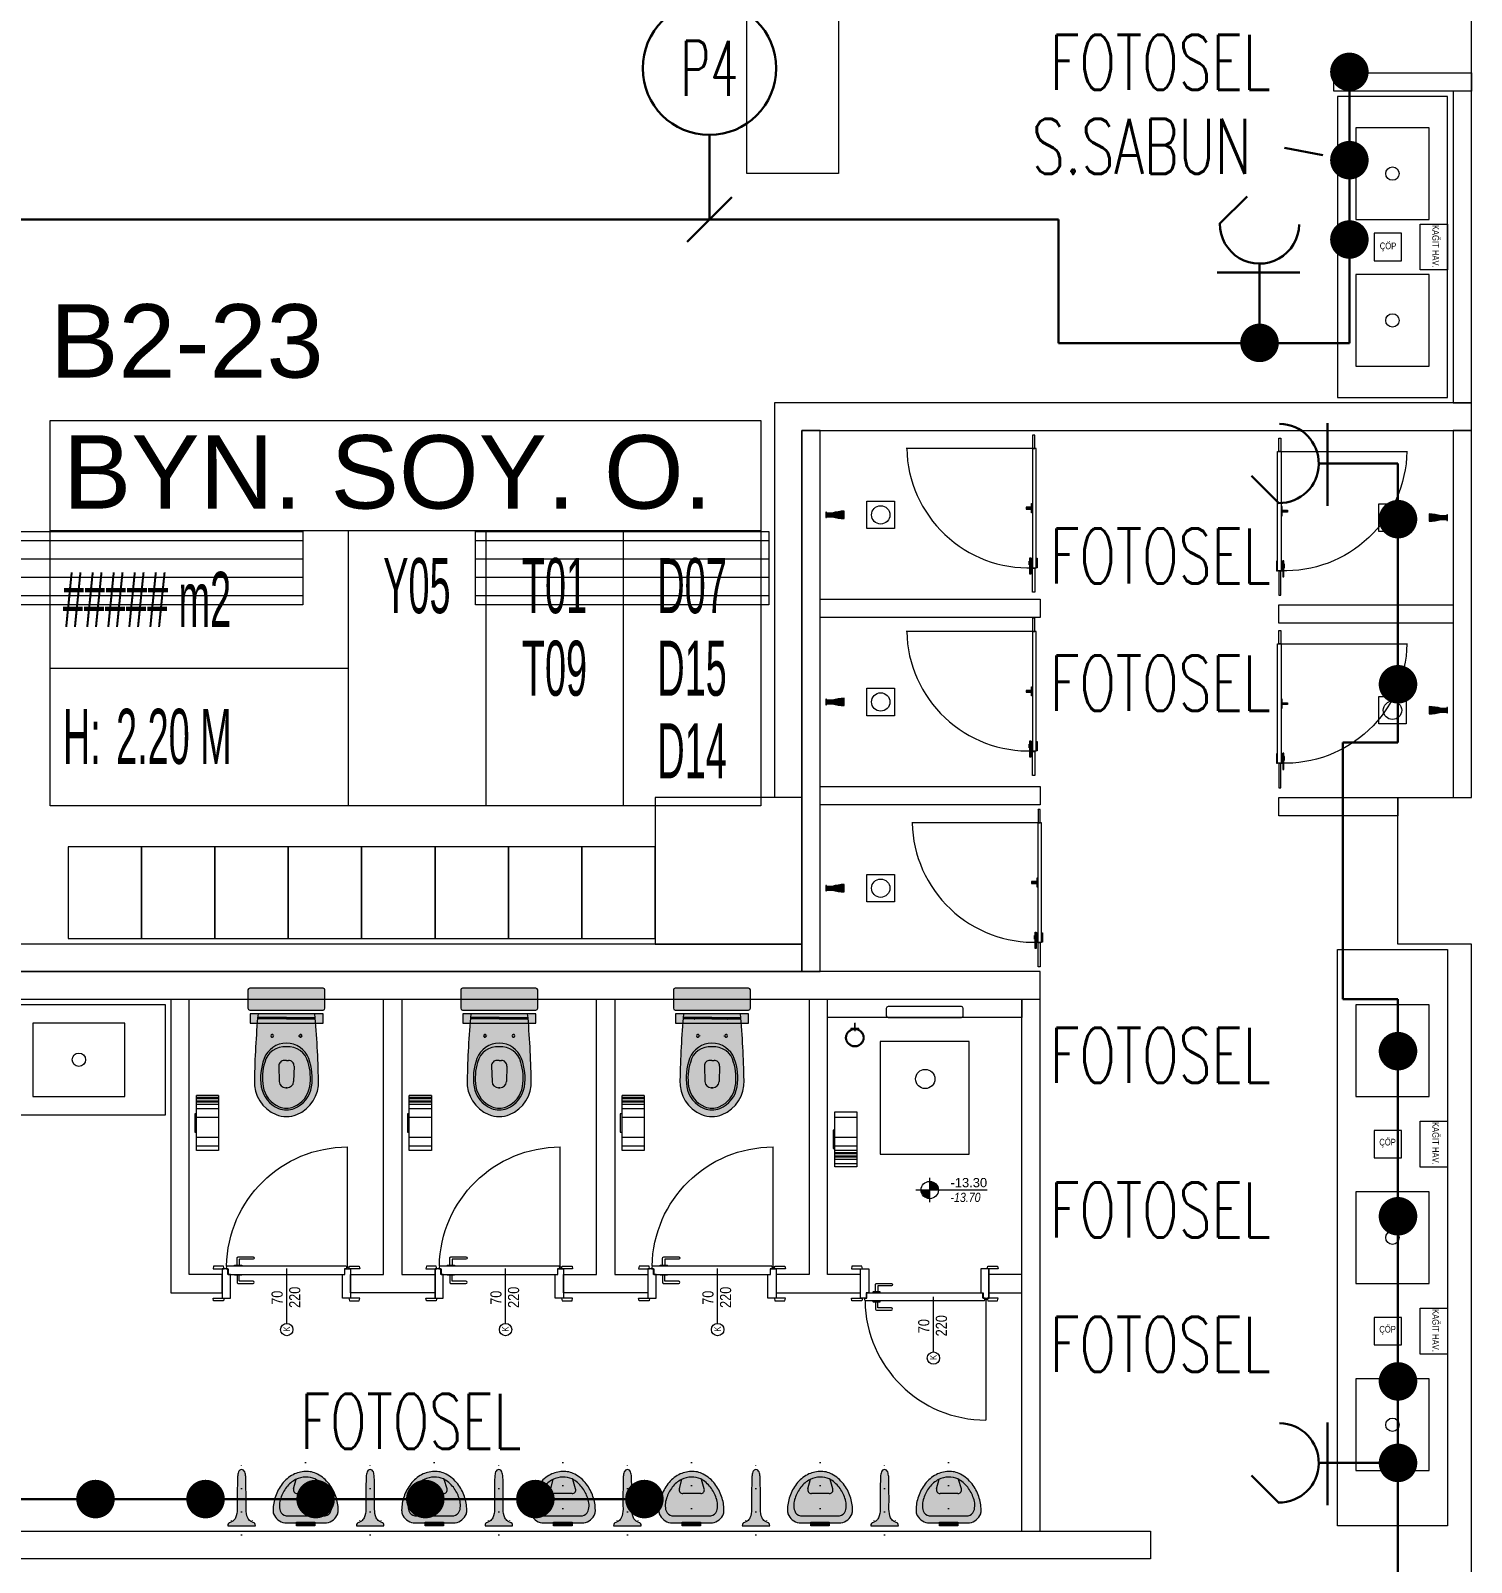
# Model space of a CAD drawing. Header units: metres. Extents: x -13194 to 152406, y -14653 to 29421.
# Drawn here: x 11600 to 12385, y 1263 to 2098 of the extents above; entities that cross this region are included whole.
import ezdxf
from ezdxf.enums import TextEntityAlignment as Align

# ---------------------------------------------------------------- set-up
doc = ezdxf.new("R2010")
doc.units = ezdxf.units.M
doc.header["$LTSCALE"] = 100
doc.header["$MEASUREMENT"] = 0
doc.linetypes.add('DOT2', pattern=[0.125, 0, -0.125])
doc.layers.get('0').update_dxf_attribs({"color": 9, "lineweight": 9})
for name, color, linetype, lineweight in [('00', 9, 'Continuous', 9), ('01', 9, 'Continuous', 9), ('05', 9, 'Continuous', 9), ('05S', 9, 'Continuous', 9), ('05V', 9, 'Continuous', 9), ('21', 9, 'Continuous', 9), ('21_mahal200', 9, 'Continuous', 9), ('E-KABLO', 7, 'Continuous', 30), ('E-KAPAKLI PRİZ', 7, 'Continuous', 30), ('E-LINYE', 7, 'Continuous', 30), ('E-YAZI', 7, 'Continuous', 30), ('Kapı', 204, 'Continuous', 9), ('KARA SIVA', 4, 'Continuous', 9), ('TEFRİŞ', 9, 'Continuous', 9), ('YAZI', 7, 'Continuous', 9)]:
    doc.layers.add(name, color=color, linetype=linetype, lineweight=lineweight)
doc.styles.add('Arial', font='arial.ttf', dxfattribs={"height": 2.5})
doc.styles.add('E-YAZI', font='txttw.shx')
doc.styles.add('MuuM_TEXT-ITALIC', font='ARIALNI.TTF')
doc.styles.add('MuuM_TEXT-STANDART', font='ARIALN.TTF')

# ---------------------------------------------------------------- blocks, each defined once
blk = doc.blocks.new('100_KAPAKLI PRİZ')
at = {"layer": 'E-KAPAKLI PRİZ', "color": 4}
for p, q in [((1.215814954601228, 3.600277454039314), (0.3785433852463029, 4.43754902339424)), ((0, 2.400173244881443), (0, 0)), ((-1.223023227008525, 2.136300217214738), (1.279205538914538, 2.136300217214738))]:
    blk.add_line(p, q, dxfattribs=at)
blk.add_arc((0, 3.600173235725378), 1.199999990853849, 180.755130769776, 0.7551307697759941, dxfattribs=at)
blk = doc.blocks.new('p-kolon_80x80')
blk.add_lwpolyline([(-40, -40), (40, -40), (40, 40), (-40, 40)], close=True)
blk = doc.blocks.new('2.bod.sitatik')
at = {"layer": '01'}
blk.add_lwpolyline([(12384.99999571361, -7750.000008611863), (12384.99999571361, -7030.000550118802), (12384.99999571361, -7030.000550118802), (12344.99983358896, -7030.000643102048), (12344.99983358896, -6950.000387994165), (12384.99999571361, -6950.000643102048), (12384.99999571361, -6950.000643102041), (12384.99999571361, -6322.780398167211), (12319.47744994962, -6190.000004305915), (12039.99999571222, -6190.00000430589), (12039.99999571243, -6610.000004305832), (11989.99999571237, -6610.000004305824), (11989.99999571237, -6500.00000430589), (11599.99999583669, -6500.000004305886), (11599.99999583669, -6500.000004305886), (11559.99999583669, -6500.000004305886), (11559.99999583669, -6460.000004305886), (11989.99999571237, -6460.000004770573), (11989.99999571249, -6190.000004770573), (11559.99999583584, -6190.000004305915), (11559.99999583584, -4550.46346580148), (11421.21837565067, -4460.098698152884), (10945.13263451343, -4163.635981599349), (9032.006243569576, -3217.482381865826)], dxfattribs=at)
blk.add_blockref('p-kolon_80x80', (11979.99999571123, -6990.00000430597), dxfattribs=at)
blk = doc.blocks.new('0_roomno2')
blk.add_lwpolyline([(19.375, -10.50000000000218), (0, -10.50000000000218), (0, 0), (19.375, 0)], close=True)
for points in [[(0, -3.000000000001455), (19.375, -3.000000000001455)], [(8.125, -3.000000000001455), (8.125, -10.50000000000218)], [(11.875, -3.000000000001455), (11.875, -10.50000000000218)], [(15.625, -3.000000000001455), (15.625, -10.50000000000218)], [(0, -6.750000000001456), (8.125, -6.750000000001456)]]:
    blk.add_lwpolyline(points)
at = {"style": 'MuuM_TEXT-STANDART', "width": 0.6}
blk.add_text('H:', height=1.5, dxfattribs=at).set_placement((0.3500000000000001, -8.607952679349546), align=Align.MIDDLE_LEFT)
at = {"style": 'Arial'}
blk.add_attdef('ODANO', (0, 1.170000000001164), '', height=2, dxfattribs=at)
blk.add_attdef('MEKANADI', text='', height=2, dxfattribs=at).set_placement((0.3500000000000002, -3.000000000001455), align=Align.BOTTOM_LEFT)
at = {"style": 'MuuM_TEXT-STANDART', "width": 0.6}
for tag, p in [('YER01', (10, -4.500000000001455)), ('TAVAN01', (13.75, -4.500000000001455)), ('DUVAR01', (17.5, -4.500000000001455)), ('YER02', (10, -6.750000000001456)), ('TAVAN02', (13.75, -6.750000000001456)), ('DUVAR02', (17.5, -6.750000000001456)), ('YER03', (10, -9.000000000001457)), ('TAVAN03', (13.75, -9.000000000001457)), ('DUVAR03', (17.5, -9.000000000001457))]:
    blk.add_attdef(tag, text='', height=1.5, dxfattribs=at).set_placement(p, align=Align.MIDDLE_CENTER)
for tag, p in [('M2', (0.3500000000000001, -4.875000000001455)), ('TEMIZTAVANYUKSEKLIGI', (1.799999999999999, -8.607952679349546))]:
    blk.add_attdef(tag, text='', height=1.5, dxfattribs=at).set_placement(p, align=Align.MIDDLE_LEFT)
blk = doc.blocks.new('p-giyinme dolabı')
blk.add_lwpolyline([(39.9999998700223, -20.00000025992631), (40.0000001299486, 19.99999974010279), (-9.999999870051395, 20), (-10.0000001299486, -20)], close=True)
blk = doc.blocks.new('San-p-uripart')
at = {"layer": '05S'}
h = blk.add_hatch(color=256, dxfattribs=at)
edge = h.paths.add_edge_path()
edge.add_line((0, 0), (-7.502701282911726, 0))
edge.add_arc((-5.709877322929968, -0.0991818855945894), 1.795565314299233, 176.8335336137003, 251.0946557253123)
edge.add_arc((-8.442650596654858, -8.078530705955927), 6.638772677657441, 57.0297629489329, 71.09465572531082, ccw=False)
edge.add_arc((-7.040729375654334, -5.917304325401346), 4.062674353079212, 23.36070373810901, 57.02976294893671, ccw=False)
edge.add_arc((-13.70585418392875, -8.796135696042256), 11.32294699055403, -0.7682051098128113, 23.360703738108384, ccw=False)
edge.add_arc((402.5469214286236, -14.37746602216248), 404.967245607545, 179.231794890187, 181.7550775583132)
edge.add_arc((11.77246903945706, -25.27573944187134), 14.08342795668617, 186.1332779337883, 196.4356805880288)
edge.add_arc((0.2055674033981631, -28.52261435773835), 2.076566262679214, 200.8138809635047, 264.3187619893651)
edge.add_arc((-0.2055674033981631, -28.52261435773835), 2.076566262679214, 275.6812380106349, 339.1861190364953)
edge.add_arc((-11.77246903945706, -25.27573944187134), 14.08342795668617, 343.5643194119712, 353.8667220662117)
edge.add_arc((-402.5469214286236, -14.37746602216248), 404.967245607545, 358.2449224416866, 360.768205109813)
edge.add_arc((13.70585418392875, -8.796135696042256), 11.32294699055404, 156.6392962618916, 180.7682051098129, ccw=False)
edge.add_arc((7.040729375654334, -5.917304325401346), 4.062674353079213, 122.9702370510633, 156.639296261891, ccw=False)
edge.add_arc((8.442650596654858, -8.078530705955927), 6.638772677657441, 108.90534427468921, 122.97023705106719, ccw=False)
edge.add_arc((5.709877322929968, -0.0991818855945894), 1.795565314299232, 288.9053442746877, 363.1664663862996)
edge.add_line((7.502701282912312, 0), (5.853095785823825e-13, 0))
at = {"linetype": 'DOT2'}
for p, q in [((-5.770817504173462, -2.733077667144243), (-5.770817504173462, 3.350195222110413)), ((0, 5), (0, -40.49999999999636)), ((5.770817504173462, -2.733077667144243), (5.770817504173462, 3.350195222110413))]:
    blk.add_line(p, q, dxfattribs=at)
blk.add_lwpolyline([(0, 0), (-7.502701282912312, 0, 0.3358627193216691), (-6.291650653194663, -1.797885682644845, -0.0614468324515553), (-4.829808567523286, -2.508909970380043, -0.1479750645966862), (-3.311085466844815, -4.306379369778366, -0.1056729534655511), (-2.383924922236474, -8.947945920119308, 0.011010342516257), (-2.230346181717322, -26.78043505654569, 0.0449830156324357), (-1.735481351159251, -29.26048777216966, 0.2844088340516868), (0, -30.58898060938736, 0.2844088340516868), (1.735481351159251, -29.26048777216966, 0.0449830156324357), (2.230346181717322, -26.78043505654569, 0.011010342516257), (2.383924922236474, -8.947945920119308, -0.1056729534655511), (3.311085466844815, -4.306379369778366, -0.1479750645966862), (4.829808567523286, -2.508909970380043, -0.0614468324515553), (6.291650653194663, -1.797885682644845, 0.3358627193216691), (7.502701282912312, 0)], format="xyb", close=True)
blk = doc.blocks.new('v-k-pisuar01-p-s')
at = {"layer": '05S'}
h = blk.add_hatch(color=256, dxfattribs=at)
edge = h.paths.add_edge_path()
edge.add_line((11.42270253094102, 3.638e-12), (-11.42270253094102, 3.638e-12))
edge.add_arc((-9.830791421985849, -8.150053224959265), 8.304068192672245, 101.052160196956, 157.7110542586413)
edge.add_arc((-8.698184620976463, -7.002620211645987), 9.040695939314752, 167.2054471598568, 179.9865996109631)
edge.add_arc((3.698906807148886, -6.994059835495138), 21.43778808926014, 180.0172277376221, 200.174822931414)
edge.add_arc((4.927594309561754, -7.521959883539237), 22.42787110088592, 197.8257412586595, 217.822754149149)
edge.add_arc((2.836417373735457, -9.145373557403216), 19.78051526280616, 217.8227541491555, 241.917258812392)
edge.add_arc((-0.7404978676677274, -15.84919987251851), 12.18212004358895, 241.9172588123764, 274.1094109938937)
edge.add_arc((0.011119686978418, -13.43780789287848), 14.56269787259692, 270.4775210897593, 298.0827411875948)
edge.add_arc((-1.900854454888758, -9.854401046221028), 18.62428004557212, 298.082741187634, 322.1772458508703)
edge.add_arc((-4.90535493561765, -7.521959883539237), 22.4278711008861, 322.1772458508511, 342.1742587413403)
edge.add_arc((-3.676667433204783, -6.994059835495138), 21.43778808926036, 339.8251770685861, 359.9827722623778)
edge.add_arc((10.17531421099374, -6.921057905034102), 7.586221502296683, 359.3999502511719, 374.6647735631948)
edge.add_arc((9.830791421987668, -8.150053224962901), 8.304068192673494, 22.28894574136448, 78.94783980325458)
at = {"linetype": 'DOT2'}
blk.add_line((0, -33), (0, 5), dxfattribs=at)
for p, q in [((-5.065933825182582, -16.00050576547437), (4.657896394137424, -16.00050576547437)), ((-6.984664828327367, -18.56483841345834), (-5.466074508258316, -23.72804550169167)), ((6.590366273341714, -18.51583106659382), (5.18733824030096, -23.77718619049119))]:
    blk.add_line(p, q)
for points in [[(11.42270253094102, 3.638e-12), (-11.42270253094102, 3.638e-12, 0.2523838902471173), (-17.51440381128668, -5.000505765474372, 0.0558261851845719), (-17.73888031302704, -7.000505765474372, 0.0881816074474143), (-16.42355859140844, -14.38764789839843, 0.0874755300532864), (-12.78843996554497, -21.27519701816345, 0.1055211629797704), (-6.475183890102925, -26.5971031555091, 0.1413959180004252), (0.1324883970701194, -28, 0.1210364073534051), (6.866453540200382, -26.28602049577967, 0.1055211629797702), (12.81067933948907, -21.27519701816345, 0.0874755300532857), (16.44579796535254, -14.38764789839843, 0.0881816074474134), (17.76111968697296, -7.000505765474372, 0.0667040249175728), (17.5144038112885, -5.000505765474372, 0.2523838902480677), (11.42270253091192, 7.276000000000001e-12)], [(13.56758272037041, -13.46927878739734, 0.1723745183359662), (13.81327216784484, -6.517616360626562, 0.2523838902480677), (10.65589230152181, -3.925812281813703), (-10.65589230153637, -3.925812281817343, 0.2523838902471173), (-13.81327216784484, -6.517616360626562, 0.1723745183359663), (-13.56758272037041, -13.46927878739734, 0.0874755300532832), (-10.41870533553083, -19.43553460801922, 0.1055211629797738), (-5.062945461508205, -23.9502970385438, 0.1440043722371133), (0.0111196869729611, -25.00050576547437, 0.1231510465558739), (5.454215111603843, -23.63921437881436, 0.1055211629797774), (10.44094470947493, -19.43553460801922, 0.0874755300532832), (13.58982209431451, -13.46927878739734)]]:
    blk.add_lwpolyline(points, format="xyb")
blk.add_lwpolyline([(-5, -0.500000000003638), (-5, 1.49999999999636), (5, 1.49999999999636), (5, -0.500000000003638)], close=True)
for centre, radius, start, end in [((1.160594533739639, -7.479771511072612), 15.89947806192441, 200.6505748287934, 202.1300987202021), ((-5.065933825182582, -18.00050576547437), 2, 90, 196.3895403340701), ((4.657896394137424, -18.00050576547437), 2, 345.0685828217818, 90), ((-1.138355159795537, -7.479771511072612), 15.89947806192436, 337.8699012797978, 339.3494251712066)]:
    blk.add_arc(centre, radius, start, end)
at = {"layer": '05S'}
blk.add_solid([(-5, 1.49999999999636), (-5, -0.500000000003638), (5, 1.49999999999636), (5, -0.500000000003638)], dxfattribs=at)
blk = doc.blocks.new('p-bank')
h = blk.add_hatch()
h.set_pattern_fill('_USER', color=256, scale=10, angle=90, pattern_type=0)
h.set_pattern_definition([(90, (-220.0000012996024, 160.0000001299486), (-10, 6e-16), [])])
h.paths.add_polyline_path([(-20, -1.29948603e-07), (-20.00000025989721, 159.9999998700514), (19.99999974010279, 160.0000001299486), (20, 1.29948603e-07)])
blk.add_lwpolyline([(-20, -1.29948603e-07), (-20.00000025989721, 159.9999998700514), (19.99999974010279, 160.0000001299486), (20, 1.29948603e-07)], close=True)
blk = doc.blocks.new('yummaklısdfsdf')
at = {"layer": 'TEFRİŞ'}
h = blk.add_hatch(color=256, dxfattribs=at)
edge = h.paths.add_edge_path()
edge.add_line((21098.61638051359, -6113.511435286327), (21098.61638051312, -6109.511435286106))
edge.add_arc((21098.93614026344, -6133.214873661541), 23.70559505930914, 90.77287407146126, 106.7194504546789)
edge.add_line((21092.11638051321, -6110.511435286153), (21089.01609334432, -6110.511435286153))
edge.add_line((21089.01609334432, -6110.511435286153), (21089.01609344961, -6110.011435286124))
edge.add_line((21089.01609344961, -6110.011435286124), (21088.61638051301, -6110.011435286124))
edge.add_line((21088.61638051301, -6110.011435286124), (21088.61638051301, -6113.011435286298))
edge.add_line((21088.61638051301, -6113.011435286298), (21089.01609281785, -6113.011435286298))
edge.add_line((21089.01609281785, -6113.011435286298), (21089.01609292313, -6112.511435286269))
edge.add_line((21089.01609292313, -6112.511435286269), (21092.11638051335, -6112.511435286292))
edge.add_arc((21098.93614026335, -6089.807996911387), 23.70559505877961, 253.2805495455243, 269.2271259287413)
blk.add_lwpolyline([(21098.61638051359, -6113.511435286327), (21098.61638051312, -6109.511435286106, 0.0696925714298048), (21092.11638051321, -6110.511435286153), (21089.01609334432, -6110.511435286153), (21089.01609344961, -6110.011435286124), (21088.61638051301, -6110.011435286124), (21088.61638051301, -6113.011435286298), (21089.01609281785, -6113.011435286298), (21089.01609292313, -6112.511435286269), (21092.11638051335, -6112.511435286292, 0.0696925714298048), (21098.61638051312, -6113.511435286292)], format="xyb", dxfattribs=at)
blk.add_lwpolyline([(21126.11638051612, -6119.011435286648), (21111.11638051418, -6119.011435286648), (21111.11638051418, -6104.011435285774), (21126.11638051612, -6104.011435285774)], close=True, dxfattribs=at)
blk.add_circle((21118.61638051517, -6111.511435286211), 5.000000000654841, dxfattribs=at)
blk = doc.blocks.new('p-t.kağıtlığı')
at = {"layer": 'TEFRİŞ'}
h = blk.add_hatch(dxfattribs=at)
h.set_pattern_fill('CYL', color=256, scale=30, angle=-89.99999999999999, style=0)
h.set_pattern_definition([(270, (-14.39999999999963, 13), (30, 6.7e-15), []), (270, (-13.80000000000018, 13), (30, 6.7e-15), []), (270, (-12.59999999999945, 13), (30, 6.7e-15), []), (270, (-10.19999999999982, 13), (30, 6.7e-15), []), (270, (-5.399999999999636, 13), (30, 6.7e-15), []), (270, (5.400000000000542, 13), (30, 6.7e-15), []), (270, (10.19999999999982, 13), (30, 6.7e-15), []), (270, (12.60000000000036, 13), (30, 6.7e-15), []), (270, (13.80000000000018, 13), (30, 6.7e-15), []), (270, (14.40000000000054, 13), (30, 6.7e-15), [])])
h.paths.add_polyline_path([(-15, 1), (15, 1), (15, 13), (-15, 13)])
for points in [[(-15, 1), (15, 1), (15, 13), (-15, 13)], [(5, 1), (5, 0), (-5, 0), (-5, 1)]]:
    blk.add_lwpolyline(points, close=True, dxfattribs=at)
blk = doc.blocks.new('RREERGERGBBBB')
at = {"layer": 'TEFRİŞ'}
blk.add_hatch(color=256, dxfattribs=at).paths.add_polyline_path([(-24564.21179301331, -5806.625685495985), (-24567.21179301331, -5806.625685495985), (-24567.21179301331, -5804.625685495985), (-24567.41179301331, -5804.625685495985), (-24567.41179301331, -5806.625685495985), (-24568.41179301331, -5806.625685495985), (-24568.41179301331, -5806.825685495985), (-24567.41179301331, -5806.825685495982), (-24567.41179301331, -5808.825685495982), (-24567.21179301332, -5808.825685495982), (-24567.21179301332, -5806.825685495982), (-24564.21179301332, -5806.825685495982)])
for points in [[(-24564.21179301331, -5806.625685495985), (-24567.21179301331, -5806.625685495985), (-24567.21179301331, -5804.625685495985), (-24567.41179301331, -5804.625685495985), (-24567.41179301331, -5806.625685495985), (-24568.41179301331, -5806.625685495985), (-24568.41179301331, -5806.825685495985), (-24567.41179301331, -5806.825685495982), (-24567.41179301331, -5808.825685495982), (-24567.21179301332, -5808.825685495982), (-24567.21179301332, -5806.825685495982), (-24564.21179301332, -5806.825685495982), (-24564.21179301331, -5806.625685495985)], [(-24567.21179301332, -5806.709182177796), (-24564.21179301332, -5806.709182177796)]]:
    blk.add_lwpolyline(points, dxfattribs=at)
for radius in [5, 4.5]:
    blk.add_circle((-24572.21179301332, -5806.709182177796), radius, dxfattribs=at)
blk = doc.blocks.new('erterteerterterterterterterterdfdfgfgdfg')
at = {"layer": 'Kapı'}
h = blk.add_hatch(color=256, dxfattribs=at)
h.dxf.hatch_style = 1
h.paths.add_polyline_path([(20879.12532850448, -1933.989583526156), (20882.12532850448, -1933.989583526156), (20882.12532850448, -1932.989583526156), (20879.12532850448, -1932.989583526156)])
h.paths.add_polyline_path([(20882.12532850448, -1930.989583526156), (20882.62532850448, -1930.989583526156), (20882.62532850448, -1935.989583526156), (20882.12532850448, -1935.989583526156)])
h = blk.add_hatch(color=256, dxfattribs=at)
h.dxf.hatch_style = 1
h.paths.add_polyline_path([(20881.1753285061, -1962.401630667231), (20881.1753285061, -1960.50163066723), (20881.6753285061, -1960.501630667237), (20881.6753285061, -1962.401630667238), (20882.0753285061, -1962.401630667242), (20882.0753285061, -1964.369876503792), (20881.6753285061, -1964.369876503788), (20881.6753285061, -1969.369876503788), (20881.1753285061, -1969.369876503781), (20881.1753285061, -1964.369876503781), (20880.7753285061, -1964.369876503781), (20880.7753285061, -1962.401630667231)])
h = blk.add_hatch(color=256, dxfattribs=at)
h.dxf.hatch_style = 1
h.paths.add_polyline_path([(20884.35032850529, -1960.81367778574), (20885.15032850691, -1960.813677785733), (20885.15032850691, -1965.989583503575), (20884.35032850529, -1965.989583503582)])
h.paths.add_polyline_path([(20882.0753285061, -1960.813677785747), (20882.85032850416, -1960.813677812825), (20882.85032850416, -1965.989583530667), (20882.0753285061, -1965.98958350359)])
for p, q in [((20882.72835598621, -1893.758542926091), (20882.82405064691, -1893.662848265385)), ((20883.92835598221, -1893.662848265387), (20882.72835598621, -1893.662848265387)), ((20882.72835598621, -1893.662848265387), (20882.72836221751, -1900.98958352342)), ((20883.9283622175, -1900.98958352342), (20883.92835598221, -1893.662848265387)), ((20882.62532850446, -1900.989583526047), (20813.82532850446, -1900.989583526156)), ((20884.62532263459, -1900.989583473038), (20882.62532850447, -1900.989583526156)), ((20882.62532850447, -1900.989583526156), (20882.62532850448, -1965.989583526156)), ((20882.72836221751, -1900.98958352342), (20882.72836221751, -1900.98958352342)), ((20882.72836221751, -1900.98958352342), (20883.9283622175, -1900.98958352342)), ((20884.62532850447, -1965.98958352616), (20884.62532263459, -1900.989583473038)), ((20884.62532556954, -1965.989583499599), (20884.62532556952, -1900.989583499599)), ((20882.0753285061, -1960.813677785747), (20882.62532850334, -1960.813677808314)), ((20882.0753285061, -1965.98958350359), (20882.0753285061, -1960.813677785747)), ((20882.62532850334, -1960.813677808314), (20882.62532850334, -1965.989583526156)), ((20882.62532850334, -1965.989583526156), (20882.0753285061, -1965.98958350359)), ((20882.62532850448, -1965.989583526156), (20884.62532850447, -1965.98958352616))]:
    blk.add_line(p, q, dxfattribs=at)
for points in [[(20879.12532850448, -1933.989583526156), (20882.12532850448, -1933.989583526156), (20882.12532850448, -1932.989583526156), (20879.12532850448, -1932.989583526156)], [(20882.12532850448, -1930.989583526156), (20882.62532850448, -1930.989583526156), (20882.62532850448, -1935.989583526156), (20882.12532850448, -1935.989583526156)], [(20881.1753285061, -1962.401630667231), (20881.1753285061, -1960.50163066723), (20881.6753285061, -1960.501630667237), (20881.6753285061, -1962.401630667238), (20882.0753285061, -1962.401630667242), (20882.0753285061, -1964.369876503792), (20881.6753285061, -1964.369876503788), (20881.6753285061, -1969.369876503788), (20881.1753285061, -1969.369876503781), (20881.1753285061, -1964.369876503781), (20880.7753285061, -1964.369876503781), (20880.7753285061, -1962.401630667231)], [(20884.62532850447, -1960.813677758651), (20885.1753285061, -1960.813677758644), (20885.1753285061, -1965.989583476487), (20884.62532850447, -1965.989583476494)]]:
    blk.add_lwpolyline(points, close=True, dxfattribs=at)
blk.add_lwpolyline([(20882.72836222153, -1966.239308999124), (20882.72836222153, -1966.239308999124), (20883.92836222151, -1966.239308999124), (20883.9283622175, -1979.329616189773), (20882.7283622215, -1979.329616189773), (20882.72836222153, -1966.239308999124)], dxfattribs=at)
blk.add_arc((20880.53086163248, -1899.560034615286), 66.4709071204578, 181.2323200940617, 272.0212741090402, dxfattribs=at)
blk = doc.blocks.new('p-klozet üstü kağıt dispenser')
blk.add_hatch(color=255).paths.add_polyline_path([(-5.3433e-12, 5.563981752787184), (0, 45.40812888650907), (-5.000000000000057, 45.40812888650907), (-5.0000000000054, 5.563981752787184)])
blk.add_lwpolyline([(-5.3433e-12, 5.563981752787184), (0, 45.40812888650907), (-5.000000000000057, 45.40812888650907), (-5.0000000000054, 5.563981752787184)], close=True)
blk = doc.blocks.new('san-klo-06-p')
at = {"layer": '05S'}
h = blk.add_hatch(color=256, dxfattribs=at)
edge = h.paths.add_edge_path()
edge.add_line((-20.00000000000046, 2.015000000021245), (19.99999999999662, 2.015000000027066))
edge.add_arc((19.99999999999953, 3.015000000028521), 1, 270, 360)
edge.add_line((20.99999999999955, 3.015000000028521), (21.000000000001, 13.01500000002852))
edge.add_arc((19.99999999999953, 13.01500000002852), 1, 0, 90.00000000000001)
edge.add_line((19.99999999999953, 14.01500000002852), (-20.00000000000046, 14.01500000002561))
edge.add_arc((-20.00000000000046, 13.01500000002852), 1, 90.00000000000001, 180)
edge.add_line((-21.00000000000045, 13.01500000002852), (-20.999999999999, 3.015000000025612))
edge.add_arc((-20.00000000000046, 3.015000000021243), 1, 180, 270)
h = blk.add_hatch(color=256, dxfattribs=at)
edge = h.paths.add_edge_path()
edge.add_arc((482.446959709046, -45.26395162302651), 500.0000000000162, 174.8060223042765, 178.9681825704839)
edge.add_arc((1.500000000003183, -37.29190075644874), 19.00000000000178, 176.8871024373828, 247.9756871629529)
edge.add_arc((-4.547e-13, -41), 15.00000000000026, 247.9756871629556, 269.9999999999976)
edge.add_arc((-4.547e-13, -41), 15.00000000000026, 270.0000000000025, 292.0243128370444)
edge.add_arc((-1.50000000000409, -37.29190075644874), 19.0000000000039, 292.0243128370512, 363.1128975626213)
edge.add_arc((-482.4469597090078, -45.26395162301922), 499.9999999999761, 1.031817429516246, 5.19397769572375)
edge.add_line((15.49999999999954, 0), (-15.50000000000336, 0))
for p, q in [((-4.547e-13, -2), (-15.50000000000045, -2)), ((-4.547e-13, -2.80000000000291), (-15.50000000000045, -2.80000000000291)), ((-4.547e-13, -2), (15.49999999999954, -2)), ((-4.547e-13, -2.80000000000291), (15.49999999999954, -2.80000000000291)), ((-4.15801929872441, -28.43442233578389), (-3.905189181845798, -36.91821042136871)), ((-4.547e-13, -25.3450573319642), (-1.159350611440913, -25.3450573319642)), ((-4.547e-13, -25.3450573319642), (1.159350611440004, -25.3450573319642)), ((4.158019298723502, -28.43442233578389), (3.905189181844889, -36.91821042136871)), ((-4.547e-13, -40.31395125024572), (-0.4067423800156579, -40.31395125024572)), ((-0.4067423800156579, -40.31395125024572), (-4.547e-13, -40.31395125024572)), ((0.4067423800147483, -40.31395125024572), (-4.547e-13, -40.31395125024572)), ((-4.547e-13, -40.31395125024572), (0.4067423800147483, -40.31395125024572))]:
    blk.add_line(p, q)
at = {"linetype": 'DOT2'}
for p, q in [((-6.485962310548075, -12), (-8.953412711959118, -12)), ((-7.750000000000452, -10.91410758801794), (-7.750000000000452, -12)), ((-7.750000000000452, -13.08589241198206), (-7.750000000000452, -12)), ((6.485962310550803, -12), (8.953412711958206, -12)), ((7.749999999999543, -10.91410758801794), (7.749999999999543, -12)), ((7.749999999999543, -13.08589241198206), (7.749999999999543, -12))]:
    blk.add_line(p, q, dxfattribs=at)
for points in [[(-20.00000000000046, 2.015000000021245), (19.99999999999953, 2.015000000028521, 0.4142135623730951), (20.99999999999955, 3.015000000028521), (20.99999999999955, 13.01500000002852, 0.4142135623731339), (19.99999999999953, 14.01500000002852), (-20.00000000000046, 14.01500000002852, 0.4142135623730744), (-21.00000000000045, 13.01500000002852), (-21.00000000000045, 3.015000000021243, 0.4142135623731159)], [(-15.50000000000045, 0, 0.0181628470062377), (-17.47196496077276, -36.26013260072796, 0.3205287056357122), (-5.625000000000452, -54.90537216330267, 0.0963961176293174), (-4.547e-13, -56, 0.0963961176293174), (5.624999999999543, -54.90537216330267, 0.3205287056357121), (17.47196496077549, -36.26013260072796, 0.0181628470062377), (15.49999999999954, 0)]]:
    blk.add_lwpolyline(points, format="xyb", close=True)
for points in [[(-9.500000000000453, 2.015000000028521), (-9.500000000000453, -2.984999999978752), (-8.500000000000455, -2.984999999978752), (-8.500000000000455, 2.015000000028521)], [(8.499999999999545, 2.015000000028521), (8.499999999999545, -2.984999999978752), (9.499999999999543, -2.984999999978752), (9.499999999999543, 2.015000000028521)]]:
    blk.add_lwpolyline(points, dxfattribs=at)
blk.add_lwpolyline([(-5.000000000000452, 0), (-5.000000000000452, 2), (4.999999999999545, 2), (4.999999999999545, 0)], close=True, dxfattribs=at)
for centre, radius, start, end in [((-4.547e-13, -29), 13, 90, 159.4200885049486), ((-7.750000000000452, -12), 0.75, 0, 180), ((-7.750000000000452, -12), 0.75, 180, 0), ((-4.547e-13, -29), 13, 20.57991149505137, 90), ((7.749999999999543, -12), 0.75, 0, 180), ((7.749999999999543, -12), 0.75, 180, 0), ((15.91510823917952, -34.97572838532506), 30, 159.4200885049486, 189.1280785422966), ((-1.089157725150015, -28.94594607376348), 11.00000000000001, 84.31758544885159, 166.806744405553), ((1.089157725149107, -28.94594607376348), 11, 13.19325559444693, 95.68241455114841), ((-15.91510823918042, -34.97572838532506), 30, 350.8719214577034, 20.57991149505137), ((15.91510823917952, -34.97572838532506), 28.99999999999998, 162.8726879048356, 189.1280785422966), ((-1.159350611440913, -28.3450573319642), 3, 90, 181.7069983645544), ((1.159350611440004, -28.3450573319642), 3, 358.2930016354455, 90), ((-15.91510823918042, -34.97572838532506), 28.99999999999999, 350.8719214577034, 17.12731209516433), ((1.499999999999543, -37.29190075644874), 15.39999999999999, 189.1280785422966, 247.9756871630004), ((1.499999999999543, -37.29190075644874), 14.4, 189.1280785422966, 247.9756871630004), ((-0.4067423800156579, -36.81395125024574), 3.499999999999998, 181.7069983645544, 270), ((0.4067423800147483, -36.81395125024574), 3.499999999999998, 270, 358.2930016354455), ((-1.500000000000454, -37.29190075644874), 14.40000000000001, 292.0243128369996, 350.8719214577034), ((-1.500000000000454, -37.29190075644874), 15.39999999999999, 292.0243128369996, 350.8719214577034), ((-4.547e-13, -41), 11.39999999999997, 247.9756871630004, 270), ((-4.547e-13, -41), 10.39999999999995, 247.9756871630004, 270), ((-4.547e-13, -41), 10.39999999999995, 270, 292.0243128369996), ((-4.547e-13, -41), 11.39999999999997, 270, 292.0243128369996)]:
    blk.add_arc(centre, radius, start, end)
at = {"layer": '05', "rotation": 270}
blk.add_blockref('p-klozet üstü kağıt dispenser', (-25.40812888650862, -5.007660794144613), dxfattribs=at)
blk = doc.blocks.new('TTTTTTTTTTTTTTTTTTTTTTTTTTTTTTTTTTTTTTTTTTT')
at = {"layer": 'TEFRİŞ'}
blk.add_lwpolyline([(45312.12784115912, 986.7564855874526), (45352.12784115912, 986.7564855874599, 0.4142135623730951), (45353.12784115912, 987.7564855874599), (45353.12784115912, 991.7564855874599, 0.4142135623731339), (45352.12784115912, 992.7564855874599), (45312.12784115912, 992.7564855874599, 0.4142135623730744), (45311.12784115912, 991.7564855874599), (45311.12784115912, 987.7564855874526, 0.4142135623731159)], format="xyb", close=True, dxfattribs=at)
blk = doc.blocks.new('dsfsdfsdfsdfsdfsdf')
at = {"layer": 'Kapı'}
for p, q in [((23771.45181168488, -2062.352248718824), (23755.45181168267, -2062.352248718824)), ((23771.45181168482, -2065.619111331151, 0.6555058768281015), (23768.45181168482, -2065.619111331151, 0.6555058768281015)), ((23768.45181168482, -2129.019111331028, 0.6555058768281015), (23768.45181168494, -2066.819111331031, 0.6555058768281015)), ((23772.95181168482, -2064.719111331149, 0.6555058768281015), (23771.45181168482, -2064.41911133111, 0.6555058768281015)), ((23771.45181168482, -2064.41911133111, 0.6555058768281015), (23771.45181168482, -2065.619111331151, 0.6555058768281015)), ((23771.95371590619, -2064.009590223897, 0.6555058768281015), (23837.87079387352, -2064.009590223897, 0.6555058768281015)), ((23772.95181168482, -2064.719111331149, 0.6555058768281015), (23772.95181168482, -2129.919111331008, 0.6555058768281015)), ((23771.45181168482, -2129.019111331028, 0.6555058768281015), (23768.45181168482, -2129.019111331028, 0.6555058768281015)), ((23771.45181168482, -2130.219111331069, 0.6555058768281015), (23771.45181168482, -2129.019111331028, 0.6555058768281015)), ((23771.45181168267, -2132.352248718729), (23755.45181168261, -2132.352248718729)), ((23772.95181168482, -2129.919111331008, 0.6555058768281015), (23771.45181168482, -2130.219111331069, 0.6555058768281015))]:
    blk.add_line(p, q, dxfattribs=at)
at = {"layer": 'Kapı', "elevation": 0.6555058768281015}
for points in [[(23753.95181168255, -2057.61911133118), (23755.45181168255, -2057.319111331097), (23755.45181168255, -2063.319111331046), (23753.95181168255, -2063.019111330985), (23753.95181168255, -2057.61911133118)], [(23772.95181168476, -2057.61911133118), (23771.45181168482, -2057.319111331097), (23771.45181168482, -2063.319111331046), (23772.95181168476, -2063.019111330985), (23772.95181168476, -2057.61911133118)], [(23753.95181168255, -2137.019111330999), (23755.45181168255, -2137.31911133106), (23755.45181168255, -2131.319111331133), (23753.95181168255, -2131.619111331172), (23753.95181168255, -2137.019111330999)], [(23772.95181168482, -2137.019111330999), (23771.45181168482, -2137.31911133106), (23771.45181168482, -2131.319111331133), (23772.95181168482, -2131.619111331172), (23772.95181168482, -2137.019111330999)]]:
    blk.add_lwpolyline(points, dxfattribs=at)
for points in [[(23771.45181168482, -2062.319111331046), (23755.45181168255, -2062.319111331046), (23755.45181168255, -2066.819111331031), (23768.45181168482, -2066.819111331031), (23768.45181168482, -2065.419111330928), (23771.45181168482, -2065.419111330928)], [(23771.45181168482, -2132.319111330951), (23755.45181168255, -2132.319111330951), (23755.45181168255, -2127.819111331126), (23768.45181168482, -2127.819111331126), (23768.45181168482, -2129.219111331069), (23771.45181168482, -2129.219111331069)]]:
    blk.add_lwpolyline(points, close=True, dxfattribs=at)
for points in [[(23767.95181168482, -2124.21911133112), (23764.05181168485, -2124.21911133112, -0.4142135623730951), (23763.45181168482, -2123.619111330998), (23763.45181168482, -2115.473277997778, -1.000000000000094), (23764.65181168477, -2115.473277997778), (23764.65181168477, -2122.769111331188, 0.4142135623730951), (23764.90181168477, -2123.019111331058), (23767.95181168482, -2123.019111331058)], [(23773.45181168482, -2124.21911133112), (23777.35181168478, -2124.21911133112, 0.4142135623730951), (23777.95181168482, -2123.619111330998), (23777.95181168482, -2115.473277997778, 1.000000000000094), (23776.75181168481, -2115.473277997778), (23776.75181168481, -2122.769111331188, -0.4142135623730951), (23776.50181168481, -2123.019111331058), (23773.45181168482, -2123.019111331058)], [(23768.45181168482, -2121.619111331136), (23768.20181168482, -2121.619111331136, 0.4142135623730951), (23767.95181168482, -2121.869111331027), (23767.95181168482, -2125.369111331172, 0.414213562373091), (23768.20181168482, -2125.619111331063), (23768.45181168482, -2125.619111331063)], [(23772.95181168482, -2125.619111331063), (23773.20181168482, -2125.619111331063, 0.4142135623737115), (23773.45181168482, -2125.369111331172), (23773.45181168482, -2121.869111331027, 0.4142135623724791), (23773.20181168482, -2121.619111331136), (23772.95181168482, -2121.619111331136)]]:
    blk.add_lwpolyline(points, format="xyb", dxfattribs=at)
at = {"layer": 'Kapı'}
blk.add_circle((23771.95371590619, -2064.009590223897, 0.6555058768281015), 0.4999999999999999, dxfattribs=at)
blk.add_arc((23771.95371590619, -2064.009590223897, 0.6555058768281015), 65.91707796733714, 270.8675879280374, 0, dxfattribs=at)
blk = doc.blocks.new('fgvdfgdffffffffffffffffffffffffffffffff')
at = {"layer": 'Kapı'}
blk.add_lwpolyline([(23435.64420767338, -2227.996412656395), (23465.61762177996, -2227.996412656395)], dxfattribs=at)
blk.add_circle((23432.28420767338, -2227.996412656395), 3.359999999999999, dxfattribs=at)
at = {"layer": 'Kapı', "attachment_point": 1, "style": 'MuuM_TEXT-STANDART'}
for s, insert, char_height, width in [('70', (23445.80805638355, -2219.676727744605), 6.047999999999999, 88.79573695206868), ('K', (23431.24663969502, -2226.097197341773), 3.628799999999999, 53.2774421712412), ('220', (23444.11858472365, -2229.276727744605), 6.047999999999999, 88.79573695206868)]:
    blk.add_mtext(s, dxfattribs=dict(at, insert=insert, char_height=char_height, width=width))
blk = doc.blocks.new('0_elevationtarget-p-bk')
h = blk.add_hatch(color=250)
h.paths.add_polyline_path([(1.875, 0, 0.4142135623730951), (0, 1.875), (0, 0)])
h.paths.add_polyline_path([(0, 1e-16), (-1.875, 0, 0.4142135623730951), (0, -1.875)])
blk.add_line((0, -2.625), (0, 2.625))
blk.add_lwpolyline([(12.45343050744122, 0), (-3, 0)])
blk.add_circle((0, 0), 1.875)
at = {"style": 'Arial'}
blk.add_attdef('BITMISKOT', text='', height=2, dxfattribs=at).set_placement((4.5, 0), align=Align.BOTTOM_LEFT)
at = {"style": 'MuuM_TEXT-ITALIC'}
blk.add_attdef('FINISHINGFLOORLEVEL', text='', height=2, dxfattribs=at).set_placement((4.5, -0.592087312414734), align=Align.TOP_LEFT)
blk = doc.blocks.new('rrrrrrrrrrrrrrrrrrrrrrrrrrrrrrrrrrrrrrrrrrr')
at = {"layer": 'TEFRİŞ'}
blk.add_lwpolyline([(30902.51658083763, -1571.488763301721), (30902.51658083763, -1621.488763301721), (30942.51658083763, -1621.488763301721), (30942.51658083763, -1571.488763301721)], close=True, dxfattribs=at)
blk.add_circle((30922.51658083764, -1596.488763301721), 3.649999999999636, dxfattribs=at)
blk = doc.blocks.new('jjjjjjjjjjjjjjjjjjjjjjjjjjjjjjjjjjjjjjjjjjjjjjjjjjjjjjjjjjjjjjjjjjjjjjj')
at = {"layer": 'TEFRİŞ'}
blk.add_lwpolyline([(30902.51658083763, -1651.488763300436), (30902.51658083763, -1701.488763300436), (30942.51658083763, -1701.488763300436), (30942.51658083763, -1651.488763300436)], close=True, dxfattribs=at)
blk.add_circle((30922.51658083764, -1676.488763300436), 3.649999999999636, dxfattribs=at)
blk = doc.blocks.new('ffffffdssssssssssssssss')
at = {"layer": 'TEFRİŞ'}
blk.add_lwpolyline([(30540.99751206332, -1871.23876330108), (30540.99751206332, -1919.73876330108), (30602.49751206332, -1919.73876330108), (30602.49751206332, -1871.23876330108)], close=True, dxfattribs=at)
blk.add_circle((30581.9979186303, -1895.755781389791), 5.25, dxfattribs=at)
blk = doc.blocks.new('2.bod.Mimari')
at = {"layer": '00'}
for points in [[(12384.99999571361, -6565.000004307327), (12309.99999571361, -6565.000004307327), (12309.99999571361, -6555.000004307327), (12384.99999571361, -6555.000004307327), (12384.99999571361, -6565.000004307327)], [(12375.00198888226, -6565.000004307327), (12375.00254677819, -6735.000004306039), (12385.00254677819, -6735.000004306039), (12385.00198888226, -6565.000004307327), (12375.00198888226, -6565.000004307327)], [(12019.99999571123, -6950.00000430597), (12019.99999571122, -6750.000004306039), (12384.99999571361, -6750.000004306039), (12384.99999571361, -6735.000004306039), (12004.99999571122, -6735.000004306039), (12004.99999571119, -6950.000004305974)], [(12019.99999571124, -6750.000004306043), (12019.99999571129, -7045.000004305977), (12029.99999571129, -7045.000004305977), (12029.99999571129, -6750.000004306035), (12019.99999571124, -6750.000004306043)], [(12375.00198888226, -6750.000004306039), (12375.00254677819, -6950.000611229963), (12385.00254677819, -6950.000611229963), (12385.00198888226, -6750.000004306039), (12375.00198888226, -6750.000004306039)], [(12029.99999571129, -6852.000004306003), (12029.99999571129, -6842.000004306003), (12149.99999571127, -6842.000004306003), (12149.99999571127, -6852.000004306003), (12029.99999571129, -6852.000004305999)], [(12280.00225387977, -6854.99919535307), (12280.00225387977, -6844.99919535307), (12375.00225387977, -6844.99919535307), (12375.00225387977, -6854.99919535307), (12280.00225387977, -6854.99919535307)], [(12029.99999571129, -6954.00000430597), (12029.99999571129, -6944.00000430597), (12149.99999571127, -6944.00000430597), (12149.99999571127, -6954.00000430597), (12029.99999571129, -6954.00000430597)], [(12280.00225387977, -6960.000387994169), (12280.00225387977, -6950.000387994169), (12344.99983358895, -6950.000387994169), (12344.99983358895, -6960.000387994169), (12280.00225387977, -6960.000387994169)], [(11254.99999571123, -7045.000004305948), (12019.99999571123, -7045.000004305595), (12019.99999571123, -7030.000004305974), (11254.99999571123, -7030.000004305948), (11254.99999571123, -7045.000004305948)], [(11254.99999571124, -7060.000004306217), (12149.99999571129, -7060.000004305955), (12149.99999571129, -7045.000004305955), (11254.99999571124, -7045.000004306217), (11254.99999571124, -7060.000004306217)], [(11675.99999571129, -7060.000004305955), (11675.99999571129, -7220.000004305963), (11703.99999571129, -7220.000004305963), (11703.99999571129, -7210.000004305963), (11685.99999571129, -7210.000004305963), (11685.99999571129, -7060.000004305955)], [(11801.99999571129, -7060.000004305955), (11801.99999571129, -7210.000004305963), (11819.99999571129, -7210.000004305963), (11819.99999571129, -7220.000004305963), (11773.99999571129, -7220.000004305963), (11773.99999571129, -7210.000004305963), (11791.99999571129, -7210.000004305963), (11791.99999571129, -7060.000004305955)], [(11917.99999571129, -7060.000004305955), (11917.99999571129, -7210.000004305963), (11935.99999571129, -7210.000004305963), (11935.99999571129, -7220.000004305963), (11889.99999571129, -7220.000004305963), (11889.99999571129, -7210.000004305963), (11907.99999571129, -7210.000004305963), (11907.99999571129, -7060.000004305955)], [(12023.99999571129, -7060.000004305955), (12023.99999571129, -7210.000004305963), (12005.99999571129, -7210.000004305963), (12005.99999571129, -7220.000004305963), (12051.99999571129, -7220.000004305963), (12051.99999571129, -7210.000004305963), (12033.99999571129, -7210.000004305963), (12033.99999571129, -7060.000004305955)], [(12033.99999571129, -7060.000004305955), (12139.99999571129, -7060.000004305955), (12139.99999571129, -7070.000004305955), (12033.99999571129, -7070.000004305955), (12033.99999571129, -7060.000004305955)], [(12139.99999571129, -7350.000004305974), (12139.99999571129, -7060.000004305955)], [(12149.99999571129, -7350.000004305974), (12149.99999571129, -7060.000004305955)], [(12139.99999571129, -7210.000004305963), (12121.99999571129, -7210.000004305963), (12121.99999571129, -7220.000004305963), (12139.99999571129, -7220.000004305963)], [(12209.99999571361, -7350.000004305974), (12209.99999571361, -7365.000004305974), (11379.99999571162, -7365.00000430641), (11379.99999571162, -7350.000004305981), (12209.99999571361, -7350.000004305974)]]:
    blk.add_lwpolyline(points, dxfattribs=at)
at = {"layer": 'TEFRİŞ'}
for points in [[(12371.99999571361, -6568.000004307327), (12311.99999571361, -6568.000004307327), (12311.99999571361, -6732.000004306039), (12371.99999571361, -6732.000004306039)], [(12371.99999571361, -6637.500004306683), (12371.99999571361, -6662.500004306683), (12356.99999571361, -6662.500004306683), (12356.99999571361, -6637.500004306683)], [(12331.99999571361, -6642.500004306683), (12331.99999571361, -6657.500004306683), (12346.99999571361, -6657.500004306683), (12346.99999571361, -6642.500004306683)], [(12311.99999571361, -7033.000812978142), (12371.99919141314, -7033.000584989248), (12371.99999571362, -7347.000004305548), (12311.99999571361, -7347.000004305548)], [(11257.99999571123, -7063.000004305883), (11257.99999571123, -7123.000004305883), (11672.99999571129, -7123.000004305883), (11672.99999571129, -7063.000004305883)], [(12371.9997946385, -7126.500439818323), (12371.9997946385, -7151.500439818323), (12356.9997946385, -7151.500439818323), (12356.9997946385, -7126.500439818323)], [(12331.9997946385, -7131.500439818323), (12331.9997946385, -7146.500439818323), (12346.9997946385, -7146.500439818323), (12346.9997946385, -7131.500439818323)], [(12371.9997946385, -7228.500149476473), (12371.9997946385, -7253.500149476473), (12356.9997946385, -7253.500149476473), (12356.9997946385, -7228.500149476473)], [(12331.9997946385, -7233.500149476473), (12331.9997946385, -7248.500149476473), (12346.9997946385, -7248.500149476473), (12346.9997946385, -7233.500149476473)]]:
    blk.add_lwpolyline(points, close=True, dxfattribs=at)
for name, p in [('rrrrrrrrrrrrrrrrrrrrrrrrrrrrrrrrrrrrrrrrrrr', (-18580.51658512403, -5013.511241005603)), ('rrrrrrrrrrrrrrrrrrrrrrrrrrrrrrrrrrrrrrrrrrr', (-18580.51658512402, -5093.511241004322)), ('yummaklısdfsdf', (-9055.616384801713, -684.4885690198062)), ('yummaklısdfsdf', (-9055.616384801713, -786.4885690197734)), ('yummaklısdfsdf', (-9055.61638480172, -887.9885690197625)), ('rrrrrrrrrrrrrrrrrrrrrrrrrrrrrrrrrrrrrrrrrrr', (-18580.51698727426, -5491.511821687527)), ('TTTTTTTTTTTTTTTTTTTTTTTTTTTTTTTTTTTTTTTTTTT', (-33245.12784544783, -8056.756489893414)), ('rrrrrrrrrrrrrrrrrrrrrrrrrrrrrrrrrrrrrrrrrrr', (-18580.51678619914, -5593.511531345677)), ('rrrrrrrrrrrrrrrrrrrrrrrrrrrrrrrrrrrrrrrrrrr', (-18580.51658512402, -5695.511241003827))]:
    blk.add_blockref(name, p)
for name, p, rotation in [('yummaklısdfsdf', (33460.61850189403, -12909.01090261589), 180), ('yummaklısdfsdf', (33460.61877386789, -13014.01133857773), 180), ('jjjjjjjjjjjjjjjjjjjjjjjjjjjjjjjjjjjjjjjjjjjjjjjjjjjjjjjjjjjjjjjjjjjjjjj', (9949.344565744177, -38015.51658514352), 90), ('ffffffdssssssssssssssss', (10191.51123241021, -37685.49751636928), 90)]:
    blk.add_blockref(name, p, dxfattribs=dict(rotation=rotation))
at = {"layer": '05', "rotation": 270}
for p in [(11639.99999597109, -6987.000004435937), (11679.9999959711, -6987.000004643876), (11719.9999959711, -6987.000004903806), (11759.99999597112, -6987.000005163725), (11799.99999597112, -6987.000005423655), (11839.99999597113, -6987.000008387004), (11879.99999597112, -6987.000008646934), (11919.99999597113, -6987.000011610282)]:
    blk.add_blockref('p-giyinme dolabı', p, dxfattribs=at)
at = {"layer": '05', "xscale": -1, "rotation": 270}
for p in [(11688.9999957113, -7127.476196790507), (11804.9999957113, -7127.476196790507), (11920.9999957113, -7127.476196790507), (12036.9999957113, -7136.476196790521)]:
    blk.add_blockref('p-t.kağıtlığı', p, dxfattribs=at)
at = {"layer": '05', "linetype": 'ByBlock', "rotation": 180}
for p in [(11714.57450811844, -7347.000004305988), (11784.67858451928, -7347.000004305992), (11784.67858451928, -7347.000004305992), (11854.78266092012, -7347.000004305995), (11924.88673732097, -7347.000004305999), (11994.99081372181, -7347.000004306003), (12065.09489012265, -7347.000004306006)]:
    blk.add_blockref('San-p-uripart', p, dxfattribs=at)
at = {"layer": '05V', "rotation": 180}
for p in [(11749.47961370707, -7345.500004305999), (11819.58369010792, -7345.500004306003), (11889.68776650876, -7345.500004306006), (11959.7918429096, -7345.50000430601), (12029.89591931045, -7345.500004306014), (12099.99999571129, -7345.500004306003)]:
    blk.add_blockref('v-k-pisuar01-p-s', p, dxfattribs=at)
at = {"layer": '21', "xscale": 2.52, "yscale": 2.52, "zscale": 2.52}
blk.add_blockref('0_elevationtarget-p-bk', (12089.70333352729, -7164.029468938883), dxfattribs=at).add_auto_attribs({'BITMISKOT': '-13.30', 'FINISHINGFLOORLEVEL': '-13.70'})
at = {"layer": '21_mahal200'}
ref = blk.add_blockref('0_roomno2', (11610.13237441158, -6744.583202234775), dxfattribs=dict(at, xscale=20, yscale=20, zscale=20))
ref.add_attrib('ODANO', 'B2-23', (11610.13237441158, -6721.183202234752), dxfattribs={"layer": '0', "height": 40, "style": 'Arial'})
ref.add_attrib('MEKANADI', 'BYN. SOY. O.', dxfattribs={"layer": '0', "height": 40, "style": 'Arial'}).set_placement((11617.1323744116, -6804.583202234804), align=Align.BOTTOM_LEFT)
ref.add_attrib('M2', '##### m2', dxfattribs={"layer": '0', "height": 30, "style": 'MuuM_TEXT-STANDART', "width": 0.6000000000000001}).set_placement((11617.1323744116, -6842.083202234804), align=Align.MIDDLE_LEFT)
ref.add_attrib('TEMIZTAVANYUKSEKLIGI', '2.20 M', dxfattribs={"layer": '0', "height": 30, "style": 'MuuM_TEXT-STANDART', "width": 0.6000000000000001}).set_placement((11646.13237441158, -6916.742255821766), align=Align.MIDDLE_LEFT)
ref.add_attrib('YER01', 'Y05', dxfattribs={"layer": '0', "height": 30, "style": 'MuuM_TEXT-STANDART', "width": 0.6000000000000001}).set_placement((11810.13237441158, -6834.583202234804), align=Align.MIDDLE_CENTER)
ref.add_attrib('TAVAN01', 'T01', dxfattribs={"layer": '0', "height": 30, "style": 'MuuM_TEXT-STANDART', "width": 0.6000000000000001}).set_placement((11885.13237441159, -6834.583202234804), align=Align.MIDDLE_CENTER)
ref.add_attrib('DUVAR01', 'D07', dxfattribs={"layer": '0', "height": 30, "style": 'MuuM_TEXT-STANDART', "width": 0.6000000000000001}).set_placement((11960.13237441157, -6834.583202234804), align=Align.MIDDLE_CENTER)
ref.add_attrib('TAVAN02', 'T09', dxfattribs={"layer": '0', "height": 30, "style": 'MuuM_TEXT-STANDART', "width": 0.6000000000000001}).set_placement((11885.13237441159, -6879.583202234804), align=Align.MIDDLE_CENTER)
ref.add_attrib('DUVAR02', 'D15', dxfattribs={"layer": '0', "height": 30, "style": 'MuuM_TEXT-STANDART', "width": 0.6000000000000001}).set_placement((11960.13237441157, -6879.583202234804), align=Align.MIDDLE_CENTER)
ref.add_attrib('DUVAR03', 'D14', dxfattribs={"layer": '0', "height": 30, "style": 'MuuM_TEXT-STANDART', "width": 0.6000000000000001}).set_placement((11960.13237441157, -6924.583202234804), align=Align.MIDDLE_CENTER)
at = {"layer": 'KARA SIVA'}
for p in [(-8736.907134725967, -4858.871828393509), (-8736.907134724814, -4958.670388116196), (-8733.928366505424, -5062.954683482072)]:
    blk.add_blockref('erterteerterterterterterterterdfdfgfgdfg', p, dxfattribs=at)
at = {"layer": 'KARA SIVA', "xscale": -1}
for p in [(33163.93061609726, -4860.505237225407), (33163.93088109701, -4965.388926466017)]:
    blk.add_blockref('erterteerterterterterterterterdfdfgfgdfg', p, dxfattribs=at)
at = {"layer": 'KARA SIVA'}
for name, p, rotation in [('RREERGERGBBBB', (6242.163415954289, 17491.21178870735), 90), ('dsfsdfsdfsdfsdfsdf', (14184.35224443003, 16548.45180737667), 270), ('fgvdfgdffffffffffffffffffffffffffffffff', (9511.214687675012, -30672.41762301693), 90), ('fgvdfgdffffffffffffffffffffffffffffffff', (9630.510885468168, -30672.41762301693), 90), ('fgvdfgdffffffffffffffffffffffffffffffff', (9746.1022362031, -30672.41762301693), 90), ('fgvdfgdffffffffffffffffffffffffffffffff', (9863.752424879014, -30687.90681498838), 90)]:
    blk.add_blockref(name, p, dxfattribs=dict(at, rotation=rotation))
at = {"layer": 'KARA SIVA', "xscale": -1, "rotation": 270}
for p in [(13836.31910704233, -30978.45181598968, -0.6555058768281015), (13952.31910704233, -30978.45181598968, -0.6555058768281015), (14068.31910704233, -30978.45181598968, -0.6555058768281015)]:
    blk.add_blockref('dsfsdfsdfsdfsdfsdf', p, dxfattribs=at)
at = {"layer": 'TEFRİŞ', "rotation": 89.99999999999999}
for p in [(11747.99999584117, -6825.000004306032), (12001.99999558125, -6825.000004306057)]:
    blk.add_blockref('p-bank', p, dxfattribs=at)
at = {"layer": 'TEFRİŞ'}
for p in [(11738.99999571129, -7068.000004305955), (11854.99999571129, -7068.000004305955), (11970.99999571129, -7068.000004305955)]:
    blk.add_blockref('san-klo-06-p', p, dxfattribs=at)
at = {"layer": 'YAZI', "char_height": 3.6288, "width": 53.2774421712412, "attachment_point": 3, "rotation": 270, "style": 'MuuM_TEXT-STANDART'}
for insert in [(12367.35495432289, -6661.26532927058), (12367.35475324778, -7150.26576478222), (12367.35475324778, -7252.26547444037)]:
    blk.add_mtext('KAĞIT HAV.', dxfattribs=dict(at, insert=insert))
at = {"layer": 'YAZI', "char_height": 3.6288, "width": 53.2774421712412, "attachment_point": 3, "style": 'MuuM_TEXT-STANDART'}
for insert in [(12344.05391346174, -6647.556805654251), (12343.83029391716, -7136.113679738504), (12343.83029391716, -7238.113389396654)]:
    blk.add_mtext('ÇÖP', dxfattribs=dict(at, insert=insert))

msp = doc.modelspace()

# ---------------------------------------------------------------- linework, layer by layer
at = {"layer": 'E-KABLO', "color": 6}
for p, q in [((12318.49999571188, 2075.463462381213), (12318.49999571188, 1927.646887242121)), ((11346.99360947611, 1995.000004306038), (12159.9999957113, 1995.000004306038)), ((12159.9999957113, 1995.000004306038), (12159.9999957113, 1927.646887242121)), ((12159.9999957113, 1927.646887242121), (12318.49999571188, 1927.646887242121)), ((12344.99999571364, 1861.999546574274), (12344.99999571364, 1709.999616310769)), ((12344.99999571364, 1709.999616310769), (12314.99999571364, 1709.999616310769)), ((12314.99999571364, 1709.999616310769), (12314.99999571364, 1569.999291467149)), ((12314.99999571364, 1569.999291467149), (12344.99999571364, 1569.999291467148)), ((12344.99999571364, 1569.999291467148), (12344.99999571364, 1242.659542434816)), ((11634.90973360668, 1297.500505765431), (11569.41342625798, 1297.500505765431)), ((11694.90973360668, 1297.500505765431), (11634.90973360668, 1297.500505765431)), ((11754.90973360668, 1297.500505765431), (11694.90973360668, 1297.500505765431)), ((11814.71076279446, 1297.500505765433), (11754.90973360668, 1297.500505765431)), ((11874.71076279446, 1297.500505765433), (11814.91478150999, 1297.500505765433)), ((11874.71076279446, 1297.500505765433), (11934.16802366635, 1297.500505765433))]:
    msp.add_line(p, q, dxfattribs=at)
at = {"layer": 'E-KABLO', "color": 4, "const_width": 10.5}
for points in [[(12313.24999571188, 2075.463462381213, 1), (12323.74999571188, 2075.463462381213, 1)], [(12313.24999571188, 2027.339744196614, 1), (12323.74999571188, 2027.339744196614, 1)], [(12313.24999571188, 1984.08177524842, 1), (12323.74999571188, 1984.08177524842, 1)], [(12269.51990803899, 1922.49440757866, 1), (12269.51990803899, 1932.994407578658, 1)], [(12339.74999571364, 1831.648868159067, -1), (12350.24999571364, 1831.648868159067, -1)], [(12339.74999571364, 1741.648868159067, -1), (12350.24999571364, 1741.648868159067, -1)], [(12339.74999571364, 1541.648752526244, -1), (12350.24999571364, 1541.648752526244, -1)], [(12339.74999571364, 1451.648752526244, -1), (12350.24999571364, 1451.648752526244, -1)], [(12339.74999571364, 1361.648752526244, -1), (12350.24999571364, 1361.648752526244, -1)], [(12339.74999571364, 1317.218590711676, -1), (12350.24999571364, 1317.218590711676, -1)], [(11629.65973360668, 1297.500505765431, -1), (11640.15973360668, 1297.500505765431, -1)], [(11689.65973360668, 1297.500505765431, -1), (11700.15973360668, 1297.500505765431, -1)], [(11749.65973360668, 1297.500505765431, -1), (11760.15973360668, 1297.500505765431, -1)], [(11809.46076279446, 1297.500505765433, -1), (11819.96076279446, 1297.500505765433, -1)], [(11869.46076279446, 1297.500505765433, -1), (11879.96076279446, 1297.500505765433, -1)], [(11928.91802366635, 1297.500505765433, -1), (11939.41802366635, 1297.500505765433, -1)]]:
    msp.add_lwpolyline(points, format="xyb", close=True, dxfattribs=at)
at = {"layer": 'E-LINYE', "color": 7, "linetype": 'Continuous'}
for p, q in [((11969.61444081596, 2041.083049488999), (11969.61444081596, 1995.000004306038)), ((11981.73627134877, 2007.121834842666), (11957.49261028316, 1982.878173769405))]:
    msp.add_line(p, q, dxfattribs=at)
msp.add_circle((11969.61444081093, 2077.462418051522), 36.37936856755654, dxfattribs=at)
at = {"layer": 'E-YAZI', "color": 3}
msp.add_line((12283.11997371453, 2034.058336700051), (12303.96913707053, 2030.010989368719), dxfattribs=at)

# ---------------------------------------------------------------- block references
for name in ['2.bod.sitatik', '2.bod.Mimari']:
    msp.add_blockref(name, (2.546585164964199e-11, 8630.000004305966))
at = {"layer": 'E-KAPAKLI PRİZ', "xscale": -18, "yscale": 18, "zscale": 18}
msp.add_blockref('100_KAPAKLI PRİZ', (12269.51990803899, 1927.744407578659), dxfattribs=at)
at = {"layer": 'E-KAPAKLI PRİZ', "xscale": -18, "yscale": 18, "zscale": 18, "rotation": 90}
for p in [(12344.99999571364, 1861.999546574273), (12344.99999571364, 1317.218590711676)]:
    msp.add_blockref('100_KAPAKLI PRİZ', p, dxfattribs=at)

# ---------------------------------------------------------------- texts
at = {"layer": 'E-LINYE', "color": 3, "linetype": 'Continuous', "style": 'E-YAZI', "width": 0.6}
msp.add_text('P4', height=30, dxfattribs=at).set_placement((11969.61444081093, 2077.462418056553), align=Align.MIDDLE_CENTER)
at = {"layer": 'E-YAZI', "color": 3, "style": 'E-YAZI', "width": 0.7}
for s, p in [('FOTOSEL', (12155.14220658768, 2065.700805712306)), ('S.SABUN', (12145.3387235975, 2019.82960786695)), ('FOTOSEL', (12155.14220658768, 1796.59893817276)), ('FOTOSEL', (12155.14220658768, 1727.242724876462)), ('FOTOSEL', (12155.14220658768, 1524.432681596478)), ('FOTOSEL', (12155.14220658768, 1440.113347944676)), ('FOTOSEL', (12155.14220658768, 1366.888577913418)), ('FOTOSEL', (11746.58550413069, 1324.886312810517))]:
    msp.add_text(s, height=30, dxfattribs=at).set_placement(p)

doc.saveas('drawing.dxf')
